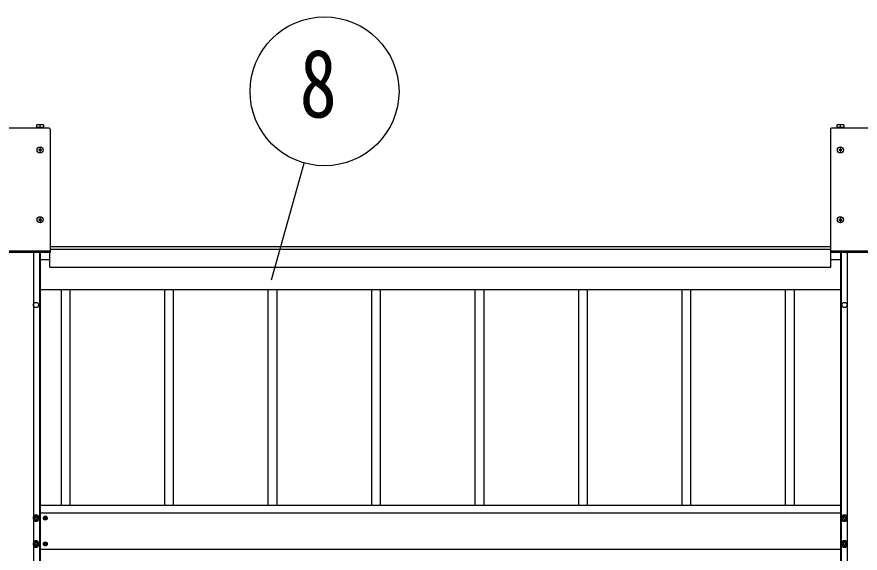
# Model space of a CAD drawing. Units: millimetres, scale not verified. Extents: x -16820 to 16820, y -11880 to 11880.
# Drawn here: x -6852 to -5222, y 1356 to 2392 of the extents above; entities that cross this region are included whole.
import ezdxf
from ezdxf.enums import TextEntityAlignment as Align

# ---------------------------------------------------------------- set-up
doc = ezdxf.new("R2010")
doc.units = ezdxf.units.MM
doc.header["$LTSCALE"] = 50
for name, color, linetype in [('0-4_YKK_13', 4, 'Continuous'), ('0-5_YKK_A1', 4, 'Continuous'), ('0-6_YKK_D', 6, 'Continuous')]:
    doc.layers.add(name, color=color, linetype=linetype)
doc.styles.add('ＭＳ ゴシック', font='')
doc.styles.get('ＭＳ ゴシック').set_extended_font_data('MS Gothic')

msp = doc.modelspace()

# ---------------------------------------------------------------- linework, layer by layer
at = {"layer": '0-4_YKK_13'}
for p, q in [((-6789.42, 2177), (-6914.42, 2177)), ((-6799.87, 2178.2), (-6813.97, 2178.2)), ((-6813.97, 2178.2), (-6813.97, 2177)), ((-6800.42, 2183.7), (-6813.42, 2183.7)), ((-6813.42, 2178.2), (-6813.42, 2183.7)), ((-6806.92, 2178.2), (-6806.92, 2183.14)), ((-6800.42, 2183.7), (-6800.42, 2178.2)), ((-6799.87, 2177), (-6799.87, 2178.2)), ((-6787.42, 2175), (-6787.42, 1937)), ((-5279.42, 2175), (-5279.42, 1937)), ((-5152.42, 2177), (-5277.42, 2177)), ((-5252.87, 2178.2), (-5266.97, 2178.2)), ((-5266.97, 2178.2), (-5266.97, 2177)), ((-5253.42, 2183.7), (-5266.42, 2183.7)), ((-5266.42, 2178.2), (-5266.42, 2183.7)), ((-5259.92, 2178.2), (-5259.92, 2183.14)), ((-5253.42, 2183.7), (-5253.42, 2178.2)), ((-5252.87, 2177), (-5252.87, 2178.2)), ((-6807.42, 2133.5), (-6807.42, 2132.5)), ((-5260.42, 2133.5), (-5260.42, 2132.5)), ((-6807.42, 1998.5), (-6807.42, 1997.5)), ((-5260.42, 1998.5), (-5260.42, 1997.5)), ((-6787.42, 1939.5), (-6916.42, 1939.5)), ((-6787.42, 1937), (-6916.42, 1937)), ((-5150.42, 1939.5), (-5279.42, 1939.5)), ((-5150.42, 1937), (-5279.42, 1937)), ((-6817.2, 1424.01), (-6817.92, 1424.01)), ((-6812.64, 1422.49), (-6811.92, 1422.49)), ((-6796.51, 1424.48), (-6796.51, 1425.3)), ((-5254.2, 1424.01), (-5254.92, 1424.01)), ((-5249.64, 1422.49), (-5248.92, 1422.49)), ((-6817.2, 1374.01), (-6817.92, 1374.01)), ((-6812.64, 1372.49), (-6811.92, 1372.49)), ((-6796.51, 1374.48), (-6796.51, 1375.3)), ((-5254.2, 1374.01), (-5254.92, 1374.01)), ((-5249.64, 1372.49), (-5248.92, 1372.49))]:
    msp.add_line(p, q, dxfattribs=at)
for points in [[(-6808.42, 2135.5), (-6809.42, 2135.5), (-6809.42, 2134.5), (-6808.42, 2134.5)], [(-6806.42, 2136.5), (-6806.42, 2137.5), (-6807.42, 2137.5), (-6807.42, 2136.5)], [(-6805.42, 2134.5), (-6804.42, 2134.5), (-6804.42, 2135.5), (-6805.42, 2135.5)], [(-5261.42, 2135.5), (-5262.42, 2135.5), (-5262.42, 2134.5), (-5261.42, 2134.5)], [(-5259.42, 2136.5), (-5259.42, 2137.5), (-5260.42, 2137.5), (-5260.42, 2136.5)], [(-5258.42, 2134.5), (-5257.42, 2134.5), (-5257.42, 2135.5), (-5258.42, 2135.5)], [(-6807.42, 2132.5), (-6806.42, 2132.5), (-6806.42, 2133.5)], [(-5260.42, 2132.5), (-5259.42, 2132.5), (-5259.42, 2133.5)], [(-6808.42, 2000.5), (-6809.42, 2000.5), (-6809.42, 1999.5), (-6808.42, 1999.5)], [(-6806.42, 2001.5), (-6806.42, 2002.5), (-6807.42, 2002.5), (-6807.42, 2001.5)], [(-6807.42, 1997.5), (-6806.42, 1997.5), (-6806.42, 1998.5)], [(-6805.42, 1999.5), (-6804.42, 1999.5), (-6804.42, 2000.5), (-6805.42, 2000.5)], [(-5261.42, 2000.5), (-5262.42, 2000.5), (-5262.42, 1999.5), (-5261.42, 1999.5)], [(-5259.42, 2001.5), (-5259.42, 2002.5), (-5260.42, 2002.5), (-5260.42, 2001.5)], [(-5260.42, 1997.5), (-5259.42, 1997.5), (-5259.42, 1998.5)], [(-5258.42, 1999.5), (-5257.42, 1999.5), (-5257.42, 2000.5), (-5258.42, 2000.5)], [(-6817.92, 1424.01), (-6817.92, 1422.49), (-6817.2, 1422.49)], [(-6814.16, 1425.53), (-6814.16, 1426.25), (-6815.68, 1426.25), (-6815.68, 1425.53)], [(-6815.68, 1420.97), (-6815.68, 1420.25), (-6814.16, 1420.25), (-6814.16, 1420.97)], [(-6811.92, 1422.49), (-6811.92, 1424.01), (-6812.64, 1424.01)], [(-6798.15, 1423.66), (-6798.97, 1423.66), (-6798.97, 1422.84), (-6798.15, 1422.84)], [(-6796.51, 1425.3), (-6797.33, 1425.3), (-6797.33, 1424.48)], [(-6797.33, 1422.02), (-6797.33, 1421.2), (-6796.51, 1421.2), (-6796.51, 1422.02)], [(-6795.69, 1422.84), (-6794.87, 1422.84), (-6794.87, 1423.66), (-6795.69, 1423.66)], [(-5254.92, 1424.01), (-5254.92, 1422.49), (-5254.2, 1422.49)], [(-5251.16, 1425.53), (-5251.16, 1426.25), (-5252.68, 1426.25), (-5252.68, 1425.53)], [(-5252.68, 1420.97), (-5252.68, 1420.25), (-5251.16, 1420.25), (-5251.16, 1420.97)], [(-5248.92, 1422.49), (-5248.92, 1424.01), (-5249.64, 1424.01)], [(-6817.92, 1374.01), (-6817.92, 1372.49), (-6817.2, 1372.49)], [(-6814.16, 1375.53), (-6814.16, 1376.25), (-6815.68, 1376.25), (-6815.68, 1375.53)], [(-6815.68, 1370.97), (-6815.68, 1370.25), (-6814.16, 1370.25), (-6814.16, 1370.97)], [(-6811.92, 1372.49), (-6811.92, 1374.01), (-6812.64, 1374.01)], [(-6798.15, 1373.66), (-6798.97, 1373.66), (-6798.97, 1372.84), (-6798.15, 1372.84)], [(-6796.51, 1375.3), (-6797.33, 1375.3), (-6797.33, 1374.48)], [(-6797.33, 1372.02), (-6797.33, 1371.2), (-6796.51, 1371.2), (-6796.51, 1372.02)], [(-6795.69, 1372.84), (-6794.87, 1372.84), (-6794.87, 1373.66), (-6795.69, 1373.66)], [(-5254.92, 1374.01), (-5254.92, 1372.49), (-5254.2, 1372.49)], [(-5251.16, 1375.53), (-5251.16, 1376.25), (-5252.68, 1376.25), (-5252.68, 1375.53)], [(-5252.68, 1370.97), (-5252.68, 1370.25), (-5251.16, 1370.25), (-5251.16, 1370.97)], [(-5248.92, 1372.49), (-5248.92, 1374.01), (-5249.64, 1374.01)]]:
    msp.add_lwpolyline(points, dxfattribs=at)
for points in [[(-6814.92, 1429.02), (-6819.92, 1426.14), (-6819.92, 1420.36), (-6814.92, 1417.48), (-6809.92, 1420.36), (-6809.92, 1426.14)], [(-5251.92, 1429.02), (-5256.92, 1426.14), (-5256.92, 1420.36), (-5251.92, 1417.48), (-5246.92, 1420.36), (-5246.92, 1426.14)], [(-6814.92, 1379.02), (-6819.92, 1376.14), (-6819.92, 1370.36), (-6814.92, 1367.48), (-6809.92, 1370.36), (-6809.92, 1376.14)], [(-5251.92, 1379.02), (-5256.92, 1376.14), (-5256.92, 1370.36), (-5251.92, 1367.48), (-5246.92, 1370.36), (-5246.92, 1376.14)]]:
    msp.add_lwpolyline(points, close=True, dxfattribs=at)
for centre, radius in [((-6806.92, 2135), 5.9), ((-5259.92, 2135), 5.9), ((-6806.92, 2000), 5.9), ((-5259.92, 2000), 5.9), ((-6814.92, 1423.25), 5), ((-6796.92, 1423.25), 3.75), ((-5251.92, 1423.25), 5), ((-6814.92, 1373.25), 5), ((-6796.92, 1373.25), 3.75), ((-5251.92, 1373.25), 5)]:
    msp.add_circle(centre, radius, dxfattribs=at)
for centre, radius, start, end in [((-6810.17, 2174.04), 9.66, 70.34714, 109.65286), ((-6803.67, 2174.04), 9.66, 70.34714, 109.65286), ((-6789.42, 2175), 2, 0, 90), ((-5277.42, 2175), 2, 90, 180), ((-5263.17, 2174.04), 9.66, 70.34714, 109.65286), ((-5256.67, 2174.04), 9.66, 70.34714, 109.65286), ((-6808.42, 2136.5), 1, 270, 0), ((-6805.42, 2136.5), 1, 180, 270), ((-5261.42, 2136.5), 1, 270, 0), ((-5258.42, 2136.5), 1, 180, 270), ((-6808.42, 2133.5), 1, 0, 90), ((-6805.42, 2133.5), 1, 90, 180), ((-5261.42, 2133.5), 1, 0, 90), ((-5258.42, 2133.5), 1, 90, 180), ((-6808.42, 2001.5), 1, 270, 0), ((-6808.42, 1998.5), 1, 0, 90), ((-6805.42, 2001.5), 1, 180, 270), ((-6805.42, 1998.5), 1, 90, 180), ((-5261.42, 2001.5), 1, 270, 0), ((-5261.42, 1998.5), 1, 0, 90), ((-5258.42, 2001.5), 1, 180, 270), ((-5258.42, 1998.5), 1, 90, 180), ((-6814.92, 1423.25), 6.25, 216.8699, 143.1301), ((-6814.92, 1423.25), 5.58, 93.74848, 146.25152), ((-6814.92, 1423.25), 5.58, 213.74848, 266.25152), ((-6817.2, 1425.53), 1.52, 270, 0), ((-6817.2, 1420.97), 1.52, 0, 90), ((-6814.92, 1423.25), 5.58, 33.74848, 86.25152), ((-6814.92, 1423.25), 5.58, 273.74848, 326.25152), ((-6812.64, 1425.53), 1.52, 180, 270), ((-6812.64, 1420.97), 1.52, 90, 180), ((-6814.92, 1423.25), 5.58, 333.74848, 26.25152), ((-6798.15, 1424.48), 0.82, 270, 0), ((-6798.15, 1422.02), 0.82, 0, 90), ((-6795.69, 1424.48), 0.82, 180, 270), ((-6795.69, 1422.02), 0.82, 90, 180), ((-5251.92, 1423.25), 6.25, 36.8699, 323.1301), ((-5251.92, 1423.25), 5.58, 153.74848, 206.25152), ((-5251.92, 1423.25), 5.58, 93.74848, 146.25152), ((-5251.92, 1423.25), 5.58, 213.74848, 266.25152), ((-5254.2, 1425.53), 1.52, 270, 0), ((-5254.2, 1420.97), 1.52, 0, 90), ((-5251.92, 1423.25), 5.58, 33.74848, 86.25152), ((-5251.92, 1423.25), 5.58, 273.74848, 326.25152), ((-5249.64, 1425.53), 1.52, 180, 270), ((-5249.64, 1420.97), 1.52, 90, 180), ((-6814.92, 1373.25), 6.25, 216.8699, 143.1301), ((-6814.92, 1373.25), 5.58, 93.74848, 146.25152), ((-6814.92, 1373.25), 5.58, 213.74848, 266.25152), ((-6817.2, 1375.53), 1.52, 270, 0), ((-6817.2, 1370.97), 1.52, 0, 90), ((-6814.92, 1373.25), 5.58, 33.74848, 86.25152), ((-6814.92, 1373.25), 5.58, 273.74848, 326.25152), ((-6812.64, 1375.53), 1.52, 180, 270), ((-6812.64, 1370.97), 1.52, 90, 180), ((-6814.92, 1373.25), 5.58, 333.74848, 26.25152), ((-6798.15, 1374.48), 0.82, 270, 0), ((-6798.15, 1372.02), 0.82, 0, 90), ((-6795.69, 1374.48), 0.82, 180, 270), ((-6795.69, 1372.02), 0.82, 90, 180), ((-5251.92, 1373.25), 6.25, 36.8699, 323.1301), ((-5251.92, 1373.25), 5.58, 153.74848, 206.25152), ((-5251.92, 1373.25), 5.58, 93.74848, 146.25152), ((-5251.92, 1373.25), 5.58, 213.74848, 266.25152), ((-5254.2, 1375.53), 1.52, 270, 0), ((-5254.2, 1370.97), 1.52, 0, 90), ((-5251.92, 1373.25), 5.58, 33.74848, 86.25152), ((-5251.92, 1373.25), 5.58, 273.74848, 326.25152), ((-5249.64, 1375.53), 1.52, 180, 270), ((-5249.64, 1370.97), 1.52, 90, 180)]:
    msp.add_arc(centre, radius, start, end, dxfattribs=at)
at = {"layer": '0-5_YKK_A1'}
for p, q in [((-6787.42, 1948.25), (-5279.42, 1948.25)), ((-6787.42, 1943.25), (-5279.42, 1943.25)), ((-6787.42, 1943.23), (-5279.42, 1943.23)), ((-6819.92, 1937), (-6819.92, -1327.89)), ((-6808.12, 1937), (-6808.12, -2853.02)), ((-6806.92, 1937), (-6806.92, -2853.02)), ((-6788.42, 1908.25), (-6788.42, 1937)), ((-5278.42, 1908.25), (-5278.42, 1937)), ((-5259.92, 1937), (-5259.92, -2853.02)), ((-5258.72, 1937), (-5258.72, -2853.02)), ((-5246.92, 1937), (-5246.92, -1327.89)), ((-6806.92, 1923.26), (-6788.42, 1923.26)), ((-6788.42, 1908.25), (-5278.42, 1908.25)), ((-5278.42, 1923.26), (-5259.92, 1923.26)), ((-6806.92, 1865.26), (-6765.92, 1865.26)), ((-6765.92, 1448.25), (-6765.92, 1865.26)), ((-6765.92, 1865.26), (-6565.92, 1865.26)), ((-6748.92, 1448.25), (-6748.92, 1865.26)), ((-6565.92, 1448.25), (-6565.92, 1865.26)), ((-6565.92, 1865.26), (-6365.92, 1865.26)), ((-6548.92, 1448.25), (-6548.92, 1865.26)), ((-6365.92, 1448.25), (-6365.92, 1865.26)), ((-6365.92, 1865.26), (-6165.92, 1865.26)), ((-6348.92, 1448.25), (-6348.92, 1865.26)), ((-6165.92, 1448.25), (-6165.92, 1865.26)), ((-6165.92, 1865.26), (-5965.92, 1865.26)), ((-6148.92, 1448.25), (-6148.92, 1865.26)), ((-5965.92, 1448.25), (-5965.92, 1865.26)), ((-5965.92, 1865.26), (-5765.92, 1865.26)), ((-5948.92, 1448.25), (-5948.92, 1865.26)), ((-5765.92, 1448.25), (-5765.92, 1865.26)), ((-5765.92, 1865.26), (-5565.92, 1865.26)), ((-5748.92, 1448.25), (-5748.92, 1865.26)), ((-5565.92, 1448.25), (-5565.92, 1865.26)), ((-5565.92, 1865.26), (-5365.92, 1865.26)), ((-5548.92, 1448.25), (-5548.92, 1865.26)), ((-5365.92, 1448.25), (-5365.92, 1865.26)), ((-5365.92, 1865.26), (-5259.92, 1865.26)), ((-5348.92, 1448.25), (-5348.92, 1865.26)), ((-6806.92, 1448.25), (-5259.92, 1448.25)), ((-6806.92, 1433.25), (-5259.92, 1433.25)), ((-6806.92, 1363.25), (-5259.92, 1363.25))]:
    msp.add_line(p, q, dxfattribs=at)
for centre in [(-6814.92, 1835.26), (-5251.92, 1835.26)]:
    msp.add_circle(centre, 5, dxfattribs=at)
at = {"layer": '0-6_YKK_D'}
msp.add_line((-6359.92, 1884.09), (-6296.32, 2109.65), dxfattribs=at)
msp.add_circle((-6257.24, 2248.25), 144, dxfattribs=at)

# ---------------------------------------------------------------- texts
at = {"layer": '0-6_YKK_D', "style": 'ＭＳ ゴシック', "width": 0.8}
msp.add_text('8', height=132, dxfattribs=at).set_placement((-6305.24, 2158.25), align=Align.BOTTOM_LEFT)

doc.saveas('drawing.dxf')
